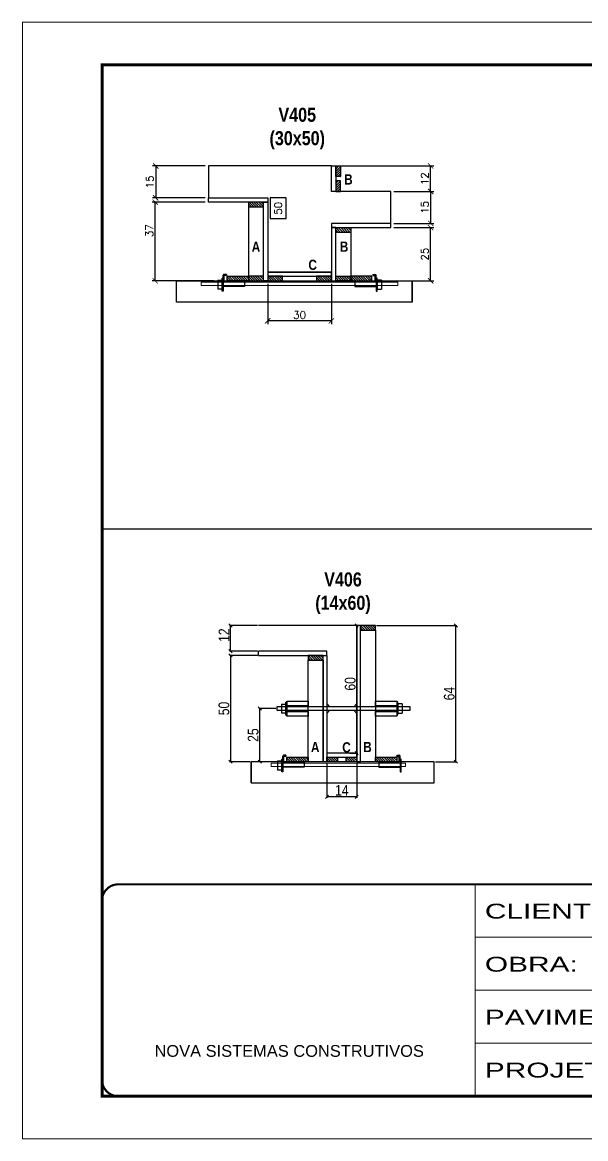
# Model space of a CAD drawing. Extents: x -3394 to 16474, y -5031 to 14397.
# Drawn here: x 4272 to 4802, y 11049 to 12099 of the extents above; entities that cross this region are included whole.
import ezdxf

# ---------------------------------------------------------------- set-up
doc = ezdxf.new("R2010")
doc.units = 0
doc.linetypes.add('CONTINUO', pattern=[0])
doc.linetypes.add('DASHED', pattern=[0.75, 0.5, -0.25])
doc.layers.get('0').update_dxf_attribs({"linetype": 'CONTINUOUS'})
doc.layers.get('Defpoints').update_dxf_attribs({"linetype": 'CONTINUOUS'})
for name, color, linetype in [('1HACHURA MADEIRAS', 1, 'CONTINUOUS'), ('barrote', 251, 'CONTINUOUS'), ('COTA', 241, 'CONTINUOUS'), ('Cota Seção (2x)', 4, 'CONTINUOUS'), ('detalhes', 4, 'CONTINUOUS'), ('NOMENCLATURA', 7, 'CONTINUOUS'), ('Painéis', 200, 'CONTINUOUS'), ('presilha', 1, 'CONTINUOUS'), ('SARR_2.2x10', 60, 'CONTINUOUS'), ('SARR_2.2x7', 40, 'CONTINUOUS'), ('SARR_3.5x7', 81, 'CONTINUOUS'), ('Tubo de PVC', 51, 'CONTINUOUS')]:
    doc.layers.add(name, color=color, linetype=linetype)
for name, color, linetype, lineweight in [('CONCRETO', 251, 'CONTINUOUS', 25), ('Folhas', 255, 'CONTINUOUS', 9), ('SARRAFO DE PRESSAO', 251, 'DASHED', 9), ('SCO-___-LAJ', 2, 'CONTINUOUS', 0)]:
    doc.layers.add(name, color=color, linetype=linetype, lineweight=lineweight)
doc.styles.add('ARIAL', font='arial.ttf')
doc.styles.add('COTA TECNICA 2X', font='techl___.ttf', dxfattribs={"height": 10})
doc.styles.add('ROMANS', font='romans.shx')
doc.styles.add('TECNICA', font='techb___.ttf', dxfattribs={"height": 10})
doc.styles.add('Tecnologia', font='')
doc.styles.get('Tecnologia').set_extended_font_data('Forgotten Futurist')
doc.dimstyles.new('Cota Seção (2x)', dxfattribs={"dimtxt": 7, "dimasz": 5, "dimexe": 3, "dimexo": 3, "dimgap": 2, "dimtad": 3, "dimdec": 1, "dimlfac": 0.5, "dimzin": 12, "dimdsep": 46, "dimtxsty": 'ROMANS', "dimblk": 'ARCHTICK', "dimcen": 0, "dimclrd": 4, "dimclre": 4, "dimclrt": 1, "dimadec": 1, "dimazin": 3, "dimtfac": 1, "dimtdec": 1, "dimtmove": 0, "dimatfit": 3, "dimldrblk": 'OBLIQUE', "dimfxl": 1, "dimtolj": 1, "dimtzin": 12, "dimarcsym": 0})
doc.dimstyles.new('Cota Seção interna', dxfattribs={"dimtxt": 7, "dimasz": 6, "dimexe": 0.18, "dimexo": 2, "dimgap": -4, "dimtad": 3, "dimdec": 1, "dimlfac": 0.5, "dimzin": 12, "dimdsep": 46, "dimtxsty": 'ROMANS', "dimblk": 'ARCHTICK', "dimcen": 0.09, "dimse1": 1, "dimse2": 1, "dimsd1": 1, "dimsd2": 1, "dimclrd": 180, "dimclre": 5, "dimclrt": 1, "dimadec": 0, "dimazin": 3, "dimtfac": 1, "dimtdec": 1, "dimtofl": 0, "dimtmove": 0, "dimatfit": 3, "dimldrblk": 'ARCHTICK', "dimfxl": 1, "dimtolj": 1, "dimtzin": 0, "dimarcsym": 0})
doc.dimstyles.new('SECAO', dxfattribs={"dimscale": 0.333333, "dimtxt": 5, "dimasz": 9, "dimexe": 3, "dimexo": 3, "dimgap": 3, "dimtad": 1, "dimdec": 1, "dimlfac": 0.5, "dimzin": 12, "dimdsep": 46, "dimtxsty": 'COTA TECNICA 2X', "dimblk1": 'OBLIQUE', "dimblk2": 'OBLIQUE', "dimsah": 1, "dimcen": 0.9, "dimclrd": 4, "dimclre": 4, "dimclrt": 240, "dimadec": 1, "dimazin": 3, "dimtfac": 1, "dimtdec": 1, "dimtmove": 0, "dimatfit": 3, "dimfxl": 1, "dimtolj": 1, "dimtzin": 12, "dimarcsym": 0})
pattern_1 = [(135, (-3264.4277, -2903.8116), (-1.12253202, -1.12253202), [])]
pattern_2 = [(135, (-3244.4277, -2903.8116), (-1.12253202, -1.12253202), [])]
pattern_3 = [(225, (19305.5018, 4200.0134), (1.12253202, -1.12253202), [])]

# ---------------------------------------------------------------- blocks, each defined once
blk = doc.blocks.new('9999999999')
at = {"color": 30, "linetype": 'CONTINUO'}
for p, q in [((98564.6, 34230.2), (98564.6, 34429.4)), ((98564.6, 34379.6), (99584, 34379.6)), ((98564.6, 34329.8), (99488, 34329.8)), ((98564.6, 34280), (99488, 34280))]:
    blk.add_line(p, q, dxfattribs=at)
at = {"color": 30, "linetype": 'CONTINUO', "const_width": 2}
blk.add_lwpolyline([(99584, 34230.2), (99584, 34414.4, 0.414214), (99569, 34429.4), (98229, 34429.4, 0.414214), (98214, 34414.4), (98214, 34245.2, 0.414214), (98229, 34230.2), (99584, 34230.2)], format="xyb", dxfattribs=at)
at = {"layer": 'Folhas'}
blk.add_lwpolyline([(98139, 34190.2), (99624, 34190.2), (99624, 35240.2), (98139, 35240.2)], close=True, dxfattribs=at)
at = {"layer": 'Folhas', "color": 30, "const_width": 3}
blk.add_lwpolyline([(98214, 34230.2), (99584, 34230.2), (99584, 35200.2), (98214, 35200.2)], close=True, dxfattribs=at)
at = {"color": 7, "linetype": 'Continuous', "ltscale": 5, "style": 'ARIAL'}
blk.add_text('NOVA SISTEMAS CONSTRUTIVOS', height=11.059, dxfattribs=at).set_placement((98263.2, 34267.2))
at = {"layer": 'Folhas', "color": 7, "style": 'Tecnologia', "width": 1.5}
for s, p in [('CLIENTE:', (98573.7, 34397.2)), ('OBRA:', (98573.7, 34347.3)), ('PAVIMENTO:', (98573.7, 34297.5)), ('PROJETO:', (98573.7, 34247.7))]:
    blk.add_text(s, height=14, dxfattribs=at).set_placement(p)
blk = doc.blocks.new('_ArchTick')
at = {"color": 0, "linetype": 'ByBlock', "const_width": 0.15}
blk.add_lwpolyline([(-0.5, -0.5), (0.5, 0.5)], dxfattribs=at)
blk = doc.blocks.new('*D225')
at = {"layer": 'COTA', "color": 4, "lineweight": -2, "transparency": 16777216}
for p, q in [((4621.4, 11906.3), (4659, 11906.3)), ((4656, 11856.3), (4656, 11906.3)), ((4603.8, 11856.3), (4659, 11856.3))]:
    blk.add_line(p, q, dxfattribs=at)
at = {"layer": 'Defpoints', "color": 0, "transparency": 16777216}
for p in [(4618.4, 11906.3), (4656, 11906.3), (4600.8, 11856.3)]:
    blk.add_point(p, dxfattribs=at)
at = {"layer": 'COTA', "color": 4, "lineweight": -2, "transparency": 16777216, "xscale": 5, "yscale": 5, "zscale": 5}
for p, rotation in [((4656, 11906.3), 90), ((4656, 11856.3), 270)]:
    blk.add_blockref('_ArchTick', p, dxfattribs=dict(at, rotation=rotation))
at = {"layer": 'COTA', "color": 1, "transparency": 16777216, "insert": (4650.5, 11881.3), "char_height": 7, "attachment_point": 5, "rotation": 90, "style": 'ROMANS'}
blk.add_mtext('\\A1;25', dxfattribs=at)
blk = doc.blocks.new('_Oblique')
at = {"color": 0, "linetype": 'ByBlock', "lineweight": -2}
blk.add_line((-0.5, -0.5), (0.5, 0.5), dxfattribs=at)
blk = doc.blocks.new('*D226')
at = {"layer": 'COTA', "color": 4, "lineweight": -2, "transparency": 16777216}
for p, q in [((4621.4, 11940.3), (4659, 11940.3)), ((4656, 11940.3), (4656, 11910.3)), ((4621.4, 11910.3), (4659, 11910.3))]:
    blk.add_line(p, q, dxfattribs=at)
at = {"layer": 'Defpoints', "color": 0, "transparency": 16777216}
for p in [(4618.4, 11940.3), (4618.4, 11910.3), (4656, 11910.3)]:
    blk.add_point(p, dxfattribs=at)
at = {"layer": 'COTA', "color": 4, "lineweight": -2, "transparency": 16777216, "xscale": 5, "yscale": 5, "zscale": 5}
for p, rotation in [((4656, 11940.3), 90), ((4656, 11910.3), 270)]:
    blk.add_blockref('_ArchTick', p, dxfattribs=dict(at, rotation=rotation))
at = {"layer": 'COTA', "color": 1, "transparency": 16777216, "insert": (4650.5, 11925.3), "char_height": 7, "attachment_point": 5, "rotation": 90, "style": 'ROMANS'}
blk.add_mtext('\\A1;15', dxfattribs=at)
blk = doc.blocks.new('*D227')
at = {"layer": 'COTA', "color": 4, "lineweight": -2, "transparency": 16777216}
for p, q in [((4444.2, 11930.3), (4394.1, 11930.3)), ((4397.1, 11856.3), (4397.1, 11930.3)), ((4452.2, 11856.3), (4394.1, 11856.3))]:
    blk.add_line(p, q, dxfattribs=at)
at = {"layer": 'Defpoints', "color": 0, "transparency": 16777216}
for p in [(4397.1, 11930.3), (4447.2, 11930.3), (4455.2, 11856.3)]:
    blk.add_point(p, dxfattribs=at)
at = {"layer": 'COTA', "color": 4, "lineweight": -2, "transparency": 16777216, "xscale": 5, "yscale": 5, "zscale": 5}
for p, rotation in [((4397.1, 11930.3), 90), ((4397.1, 11856.3), 270)]:
    blk.add_blockref('_ArchTick', p, dxfattribs=dict(at, rotation=rotation))
at = {"layer": 'COTA', "color": 1, "transparency": 16777216, "insert": (4391.6, 11903.4), "char_height": 7, "attachment_point": 5, "rotation": 90, "style": 'ROMANS'}
blk.add_mtext('\\A1;37', dxfattribs=at)
blk = doc.blocks.new('*D228')
at = {"layer": 'Cota Seção (2x)', "color": 180, "lineweight": -2, "transparency": 16777216}
for p, q in [((4520.2, 11934.2), (4505.2, 11934.2)), ((4505.2, 11934.2), (4505.2, 11914.9)), ((4520.2, 11914.9), (4520.2, 11934.2)), ((4505.2, 11914.9), (4520.2, 11914.9))]:
    blk.add_line(p, q, dxfattribs=at)
at = {"layer": 'Defpoints', "color": 0, "transparency": 16777216}
for p in [(4502.8, 11964.3), (4524.2, 11964.3), (4502.8, 11864.3)]:
    blk.add_point(p, dxfattribs=at)
at = {"layer": 'Cota Seção (2x)', "color": 1, "transparency": 16777216, "insert": (4512.7, 11924.5), "char_height": 7, "attachment_point": 5, "rotation": 90, "style": 'ROMANS'}
blk.add_mtext('\\A1;50', dxfattribs=at)
blk = doc.blocks.new('PRESILHA METÁLICA 1')
at = {"layer": 'presilha'}
for p, q in [((7.5, 10.6), (7.5, 19.9)), ((12, 21), (8.6, 21)), ((9, 11.6), (9, 18.9)), ((12, 19.5), (9.6, 19.5)), ((12, 21), (12, 19.5)), ((0, 13), (6, 13)), ((0, 13), (0, 0)), ((6, 0), (0, 0)), ((6, 15.5), (7.5, 15.5)), ((6, -2.5), (6, 15.5)), ((6, 13), (6, 0)), ((7.5, 15.5), (7.5, -2.5)), ((37.5, 4.1), (7.5, 4.1)), ((37.5, 11), (9.6, 11)), ((37.5, 11), (37.5, 4.1)), ((7.5, -2.5), (6, -2.5))]:
    blk.add_line(p, q, dxfattribs=at)
for centre, radius, start, end in [((8.6, 19.9), 1.14, 90, 180), ((9.6, 18.9), 0.57, 90, 180), ((9.6, 11.6), 0.57, 180, 270)]:
    blk.add_arc(centre, radius, start, end, dxfattribs=at)
blk = doc.blocks.new('*D229')
at = {"layer": 'COTA', "color": 4, "lineweight": -2, "transparency": 16777216}
for p, q in [((4502.8, 11853.3), (4502.8, 11815.6)), ((4562.8, 11853.3), (4562.8, 11815.6)), ((4562.8, 11818.6), (4502.8, 11818.6))]:
    blk.add_line(p, q, dxfattribs=at)
at = {"layer": 'Defpoints', "color": 0, "transparency": 16777216}
for p in [(4502.8, 11856.3), (4562.8, 11856.3), (4502.8, 11818.6)]:
    blk.add_point(p, dxfattribs=at)
at = {"layer": 'COTA', "color": 4, "lineweight": -2, "transparency": 16777216, "xscale": 5, "yscale": 5, "zscale": 5, "rotation": 180}
blk.add_blockref('_ArchTick', (4502.8, 11818.6), dxfattribs=at)
at = {"layer": 'COTA', "color": 4, "lineweight": -2, "transparency": 16777216, "xscale": 5, "yscale": 5, "zscale": 5}
blk.add_blockref('_ArchTick', (4562.8, 11818.6), dxfattribs=at)
at = {"layer": 'COTA', "color": 1, "transparency": 16777216, "insert": (4532.8, 11824.1), "char_height": 7, "attachment_point": 5, "style": 'ROMANS'}
blk.add_mtext('\\A1;30', dxfattribs=at)
blk = doc.blocks.new('*D230')
at = {"layer": 'COTA', "color": 4, "lineweight": -2, "transparency": 16777216}
for p, q in [((4444.2, 11964.3), (4394.6, 11964.3)), ((4397.6, 11964.3), (4397.6, 11934.3)), ((4444.2, 11934.3), (4394.6, 11934.3))]:
    blk.add_line(p, q, dxfattribs=at)
at = {"layer": 'Defpoints', "color": 0, "transparency": 16777216}
for p in [(4447.2, 11964.3), (4397.6, 11934.3), (4447.2, 11934.3)]:
    blk.add_point(p, dxfattribs=at)
at = {"layer": 'COTA', "color": 4, "lineweight": -2, "transparency": 16777216, "xscale": 5, "yscale": 5, "zscale": 5}
for p, rotation in [((4397.6, 11964.3), 90), ((4397.6, 11934.3), 270)]:
    blk.add_blockref('_ArchTick', p, dxfattribs=dict(at, rotation=rotation))
at = {"layer": 'COTA', "color": 1, "transparency": 16777216, "insert": (4392.1, 11949.3), "char_height": 7, "attachment_point": 5, "rotation": 90, "style": 'ROMANS'}
blk.add_mtext('\\A1;15', dxfattribs=at)
blk = doc.blocks.new('*D231')
at = {"layer": 'COTA', "color": 4, "lineweight": -2, "transparency": 16777216}
for p, q in [((4569.8, 11964.3), (4659, 11964.3)), ((4656, 11940.3), (4656, 11964.3)), ((4621.4, 11940.3), (4659, 11940.3))]:
    blk.add_line(p, q, dxfattribs=at)
at = {"layer": 'Defpoints', "color": 0, "transparency": 16777216}
for p in [(4566.8, 11964.3), (4656, 11964.3), (4618.4, 11940.3)]:
    blk.add_point(p, dxfattribs=at)
at = {"layer": 'COTA', "color": 4, "lineweight": -2, "transparency": 16777216, "xscale": 5, "yscale": 5, "zscale": 5}
for p, rotation in [((4656, 11964.3), 90), ((4656, 11940.3), 270)]:
    blk.add_blockref('_ArchTick', p, dxfattribs=dict(at, rotation=rotation))
at = {"layer": 'COTA', "color": 1, "transparency": 16777216, "insert": (4650.5, 11952.3), "char_height": 7, "attachment_point": 5, "rotation": 90, "style": 'ROMANS'}
blk.add_mtext('\\A1;12', dxfattribs=at)
blk = doc.blocks.new('*D262')
at = {"layer": 'COTA', "color": 4, "lineweight": -2, "transparency": 16777216}
for p, q in [((4558.5, 11403), (4558.5, 11370)), ((4586.5, 11403), (4586.5, 11370)), ((4586.5, 11371), (4558.5, 11371))]:
    blk.add_line(p, q, dxfattribs=at)
at = {"layer": 'Defpoints', "color": 0, "transparency": 16777216}
for p in [(4558.5, 11404), (4586.5, 11404), (4558.5, 11371)]:
    blk.add_point(p, dxfattribs=at)
at = {"layer": 'COTA', "color": 4, "lineweight": -2, "transparency": 16777216, "xscale": 3, "yscale": 3, "zscale": 3, "rotation": 180}
blk.add_blockref('_Oblique', (4558.5, 11371), dxfattribs=at)
at = {"layer": 'COTA', "color": 4, "lineweight": -2, "transparency": 16777216, "xscale": 3, "yscale": 3, "zscale": 3}
blk.add_blockref('_Oblique', (4586.5, 11371), dxfattribs=at)
at = {"layer": 'COTA', "color": 240, "transparency": 16777216, "insert": (4572.5, 11377.1), "char_height": 10, "attachment_point": 5, "style": 'COTA TECNICA 2X'}
blk.add_mtext('\\A1;14', dxfattribs=at)
blk = doc.blocks.new('PRESILHA METÁLICA 2')
at = {"layer": 'presilha'}
for p, q in [((-5.2, 23.5), (-5.2, 22)), ((-5.2, 23.5), (-1.9, 23.5)), ((-5.2, 22), (-2.8, 22)), ((-2.2, 14.1), (-2.2, 21.4)), ((0.8, 18), (-0.8, 18)), ((-0.8, 18), (-0.8, 0)), ((-0.8, 14.6), (-0.8, 22.4)), ((0.8, 0), (0.8, 18)), ((-30.8, 13.5), (-30.8, 6.6)), ((-30.8, 13.5), (-2.8, 13.5)), ((-30.8, 6.6), (-0.8, 6.6)), ((-0.8, 0), (0.8, 0))]:
    blk.add_line(p, q, dxfattribs=at)
for centre, radius, start, end in [((-2.8, 21.4), 0.57, 0, 90), ((-1.9, 22.4), 1.14, 0, 90), ((-2.8, 14.1), 0.57, 270, 0)]:
    blk.add_arc(centre, radius, start, end, dxfattribs=at)
blk = doc.blocks.new('*D263')
at = {"layer": 'COTA', "color": 4, "lineweight": -2, "transparency": 16777216}
for p, q in [((4493.2, 11504), (4466.8, 11504)), ((4467.8, 11504), (4467.8, 11404)), ((4486.4, 11404), (4466.8, 11404))]:
    blk.add_line(p, q, dxfattribs=at)
at = {"layer": 'Defpoints', "color": 0, "transparency": 16777216}
for p in [(4494.2, 11504), (4467.8, 11404), (4487.4, 11404)]:
    blk.add_point(p, dxfattribs=at)
at = {"layer": 'COTA', "color": 4, "lineweight": -2, "transparency": 16777216, "xscale": 3, "yscale": 3, "zscale": 3}
for p, rotation in [((4467.8, 11504), 90), ((4467.8, 11404), 270)]:
    blk.add_blockref('_Oblique', p, dxfattribs=dict(at, rotation=rotation))
at = {"layer": 'COTA', "color": 240, "transparency": 16777216, "insert": (4461.7, 11454), "char_height": 10, "attachment_point": 5, "rotation": 90, "style": 'COTA TECNICA 2X'}
blk.add_mtext('\\A1;50', dxfattribs=at)
blk = doc.blocks.new('*D264')
at = {"layer": 'COTA', "color": 4, "lineweight": -2, "transparency": 16777216}
for p, q in [((4586.5, 11412), (4586.5, 11532)), ((4580.1, 11412), (4587.5, 11412))]:
    blk.add_line(p, q, dxfattribs=at)
at = {"layer": 'Defpoints', "color": 0, "transparency": 16777216}
for p in [(4586.5, 11532), (4586.5, 11532), (4579.1, 11412)]:
    blk.add_point(p, dxfattribs=at)
at = {"layer": 'COTA', "color": 4, "lineweight": -2, "transparency": 16777216, "xscale": 3, "yscale": 3, "zscale": 3}
for p, rotation in [((4586.5, 11532), 90), ((4586.5, 11412), 270)]:
    blk.add_blockref('_Oblique', p, dxfattribs=dict(at, rotation=rotation))
at = {"layer": 'COTA', "color": 240, "transparency": 16777216, "insert": (4580.4, 11477.2), "char_height": 10, "attachment_point": 5, "rotation": 90, "style": 'COTA TECNICA 2X'}
blk.add_mtext('\\A1;60', dxfattribs=at)
blk = doc.blocks.new('*D265')
at = {"layer": 'COTA', "color": 4, "lineweight": -2, "transparency": 16777216}
for p, q in [((4493.2, 11532), (4466.8, 11532)), ((4467.8, 11508), (4467.8, 11532)), ((4493.2, 11508), (4466.8, 11508))]:
    blk.add_line(p, q, dxfattribs=at)
at = {"layer": 'Defpoints', "color": 0, "transparency": 16777216}
for p in [(4467.8, 11532), (4494.2, 11532), (4494.2, 11508)]:
    blk.add_point(p, dxfattribs=at)
at = {"layer": 'COTA', "color": 4, "lineweight": -2, "transparency": 16777216, "xscale": 3, "yscale": 3, "zscale": 3}
for p, rotation in [((4467.8, 11532), 90), ((4467.8, 11508), 270)]:
    blk.add_blockref('_Oblique', p, dxfattribs=dict(at, rotation=rotation))
at = {"layer": 'COTA', "color": 240, "transparency": 16777216, "insert": (4461.8, 11523), "char_height": 10, "attachment_point": 5, "rotation": 90, "style": 'COTA TECNICA 2X'}
blk.add_mtext('\\A1;12', dxfattribs=at)
blk = doc.blocks.new('*D260')
at = {"layer": 'COTA', "color": 4, "lineweight": -2, "transparency": 16777216}
for p, q in [((4605.1, 11532), (4680.6, 11532)), ((4679.6, 11404), (4679.6, 11532)), ((4660.4, 11404), (4680.6, 11404))]:
    blk.add_line(p, q, dxfattribs=at)
at = {"layer": 'Defpoints', "color": 0, "transparency": 16777216}
for p in [(4604.1, 11532), (4679.6, 11532), (4659.4, 11404)]:
    blk.add_point(p, dxfattribs=at)
at = {"layer": 'COTA', "color": 4, "lineweight": -2, "transparency": 16777216, "xscale": 3, "yscale": 3, "zscale": 3}
for p, rotation in [((4679.6, 11532), 90), ((4679.6, 11404), 270)]:
    blk.add_blockref('_Oblique', p, dxfattribs=dict(at, rotation=rotation))
at = {"layer": 'COTA', "color": 240, "transparency": 16777216, "insert": (4673.5, 11468), "char_height": 10, "attachment_point": 5, "rotation": 90, "style": 'COTA TECNICA 2X'}
blk.add_mtext('\\A1;64', dxfattribs=at)
blk = doc.blocks.new('*D261')
at = {"layer": 'COTA', "color": 4, "lineweight": -2, "transparency": 16777216}
for p, q in [((4510.4, 11454), (4494.4, 11454)), ((4495.4, 11404), (4495.4, 11454)), ((4519.9, 11404), (4494.4, 11404))]:
    blk.add_line(p, q, dxfattribs=at)
at = {"layer": 'Defpoints', "color": 0, "transparency": 16777216}
for p in [(4495.4, 11454), (4511.4, 11454), (4520.9, 11404)]:
    blk.add_point(p, dxfattribs=at)
at = {"layer": 'COTA', "color": 4, "lineweight": -2, "transparency": 16777216, "xscale": 3, "yscale": 3, "zscale": 3}
for p, rotation in [((4495.4, 11454), 90), ((4495.4, 11404), 270)]:
    blk.add_blockref('_Oblique', p, dxfattribs=dict(at, rotation=rotation))
at = {"layer": 'COTA', "color": 240, "transparency": 16777216, "insert": (4489.2, 11429), "char_height": 10, "attachment_point": 5, "rotation": 90, "style": 'COTA TECNICA 2X'}
blk.add_mtext('\\A1;25', dxfattribs=at)

msp = doc.modelspace()

# ---------------------------------------------------------------- hatches: boundary and pattern name
at = {"layer": 'SARR_2.2x10'}
h = msp.add_hatch(dxfattribs=at)
h.set_pattern_fill('ANSI31', color=256, scale=0.5, angle=90)
h.set_pattern_definition([(135, (37618.7153, -112108.2099), (-1.122532015, -1.122532015), [])])
h.paths.add_polyline_path([(4520.89, 11408.36), (4520.89, 11403.96), (4540.89, 11403.96), (4540.89, 11408.36)])
h = msp.add_hatch(dxfattribs=at)
h.set_pattern_fill('ANSI31', color=256, scale=0.5, angle=90)
h.set_pattern_definition([(135, (37721.9153, -112108.2099), (-1.122532015, -1.122532015), [])])
h.paths.add_polyline_path([(4604.09, 11408.36), (4604.09, 11403.96), (4624.09, 11403.96), (4624.09, 11408.36)])
at = {"layer": 'SARR_2.2x7'}
h = msp.add_hatch(dxfattribs=at)
h.set_pattern_fill('ANSI31', color=256, scale=0.5, angle=180)
h.set_pattern_definition(pattern_3)
h.paths.add_polyline_path([(4566.82, 11964.27), (4571.22, 11964.27), (4571.22, 11954.27), (4566.82, 11954.27)])
h = msp.add_hatch(dxfattribs=at)
h.set_pattern_fill('ANSI31', color=256, scale=0.5, angle=180)
h.set_pattern_definition(pattern_3)
h.paths.add_polyline_path([(4566.82, 11940.27), (4571.22, 11940.27), (4571.22, 11950.27), (4566.82, 11950.27)])
h = msp.add_hatch(dxfattribs=at)
h.set_pattern_fill('ANSI31', color=256, scale=0.5, angle=90)
h.set_pattern_definition([(135, (-3244.4277, -2893.8116), (-1.12253202, -1.12253202), [])])
h.paths.add_polyline_path([(4498.82, 11925.87), (4498.82, 11930.27), (4484.82, 11930.27), (4484.82, 11925.87)])
h = msp.add_hatch(dxfattribs=at)
h.set_pattern_fill('ANSI31', color=256, scale=0.5, angle=90)
h.set_pattern_definition(pattern_1)
h.paths.add_polyline_path([(4566.82, 11901.87), (4566.82, 11906.27), (4580.82, 11906.27), (4580.82, 11901.87)])
h = msp.add_hatch(dxfattribs=at)
h.set_pattern_fill('ANSI31', color=256, scale=0.5, angle=90)
h.set_pattern_definition(pattern_2)
h.paths.add_polyline_path([(4464.82, 11856.27), (4464.82, 11860.67), (4484.82, 11860.67), (4484.82, 11856.27)])
h = msp.add_hatch(dxfattribs=at)
h.set_pattern_fill('ANSI31', color=256, scale=0.5, angle=90)
h.set_pattern_definition(pattern_2)
h.paths.add_polyline_path([(4498.82, 11856.27), (4498.82, 11860.67), (4484.82, 11860.67), (4484.82, 11856.27)])
h = msp.add_hatch(dxfattribs=at)
h.set_pattern_fill('ANSI31', color=256, scale=0.5, angle=90)
h.set_pattern_definition(pattern_2)
h.paths.add_polyline_path([(4516.82, 11856.27), (4516.82, 11860.67), (4502.82, 11860.67), (4502.82, 11856.27)])
h = msp.add_hatch(dxfattribs=at)
h.set_pattern_fill('ANSI31', color=256, scale=0.5, angle=90)
h.set_pattern_definition(pattern_1)
h.paths.add_polyline_path([(4562.82, 11856.27), (4562.82, 11860.67), (4548.82, 11860.67), (4548.82, 11856.27)])
h = msp.add_hatch(dxfattribs=at)
h.set_pattern_fill('ANSI31', color=256, scale=0.5, angle=90)
h.set_pattern_definition(pattern_1)
h.paths.add_polyline_path([(4566.82, 11856.27), (4566.82, 11860.67), (4580.82, 11860.67), (4580.82, 11856.27)])
h = msp.add_hatch(dxfattribs=at)
h.set_pattern_fill('ANSI31', color=256, scale=0.5, angle=90)
h.set_pattern_definition(pattern_1)
h.paths.add_polyline_path([(4600.82, 11856.27), (4600.82, 11860.67), (4580.82, 11860.67), (4580.82, 11856.27)])
h = msp.add_hatch(dxfattribs=at)
h.set_pattern_fill('ANSI31', color=256, scale=0.5, angle=90)
h.set_pattern_definition([(135, (37612.7153, -111984.6099), (-1.122532015, -1.122532015), [])])
h.paths.add_polyline_path([(4590.09, 11531.96), (4590.09, 11527.56), (4604.09, 11527.56), (4604.09, 11531.96)])
h = msp.add_hatch(dxfattribs=at)
h.set_pattern_fill('ANSI31', color=256, scale=0.5, angle=90)
h.set_pattern_definition([(135, (37563.5153, -112012.6099), (-1.122532015, -1.122532015), [])])
h.paths.add_polyline_path([(4540.89, 11503.96), (4540.89, 11499.56), (4554.89, 11499.56), (4554.89, 11503.96)])
h = msp.add_hatch(dxfattribs=at)
h.set_pattern_fill('ANSI31', color=256, scale=0.5, angle=90)
h.set_pattern_definition([(135, (37746.3153, -112108.2099), (-1.122532015, -1.122532015), [])])
h.paths.add_polyline_path([(4558.49, 11408.36), (4558.49, 11403.96), (4568.49, 11403.96), (4568.49, 11408.36)])
h = msp.add_hatch(dxfattribs=at)
h.set_pattern_fill('ANSI31', color=256, scale=0.5, angle=90)
h.set_pattern_definition([(135, (37760.3153, -112108.2099), (-1.122532015, -1.122532015), [])])
h.paths.add_polyline_path([(4576.49, 11408.36), (4576.49, 11403.96), (4586.49, 11403.96), (4586.49, 11408.36)])

# ---------------------------------------------------------------- linework, layer by layer
at = {"layer": '1HACHURA MADEIRAS', "elevation": 0}
for points in [[(4520.89, 11460.87), (4540.89, 11460.87), (4540.89, 11456.47), (4520.89, 11456.47)], [(4520.89, 11451.27), (4540.89, 11451.27), (4540.89, 11446.87), (4520.89, 11446.87)]]:
    msp.add_lwpolyline(points, close=True, dxfattribs=at)
at = {"layer": '1HACHURA MADEIRAS'}
for points in [[(4604.09, 11460.87), (4624.09, 11460.87), (4624.09, 11456.47), (4604.09, 11456.47)], [(4604.09, 11451.27), (4624.09, 11451.27), (4624.09, 11446.87), (4604.09, 11446.87)]]:
    msp.add_lwpolyline(points, close=True, dxfattribs=at)
at = {"layer": 'barrote'}
msp.add_lwpolyline([(4638.68, 11836.27), (4417.1, 11836.27), (4417.1, 11856.27), (4638.68, 11856.27)], close=True, dxfattribs=at)
at = {"layer": 'barrote', "elevation": 0}
msp.add_lwpolyline([(4487.44, 11383.96), (4659.35, 11383.96), (4659.35, 11403.96), (4487.44, 11403.96)], close=True, dxfattribs=at)
at = {"layer": 'CONCRETO'}
for p, q in [((4562.82, 11964.27), (4447.22, 11964.27)), ((4447.22, 11964.27), (4447.22, 11934.27)), ((4618.42, 11940.27), (4562.82, 11940.27)), ((4618.42, 11910.27), (4618.42, 11940.27)), ((4447.22, 11934.27), (4502.82, 11934.27)), ((4502.82, 11934.27), (4502.82, 11864.27)), ((4618.42, 11910.27), (4562.82, 11910.27)), ((4562.82, 11910.27), (4562.82, 11864.27)), ((4484.82, 11856.27), (4484.82, 11856.27)), ((4502.82, 11864.27), (4562.82, 11864.27)), ((4502.82, 11856.27), (4502.82, 11856.27)), ((4580.82, 11856.27), (4580.82, 11856.27))]:
    msp.add_line(p, q, dxfattribs=at)
at = {"layer": 'CONCRETO', "linetype": 'Continuous'}
msp.add_line((4586.49, 11531.96), (4494.19, 11531.96), dxfattribs=at)
at = {"layer": 'COTA', "linetype": 'Continuous'}
msp.add_line((4347.21, 11623.15), (5717.21, 11623.15), dxfattribs=at)
at = {"layer": 'detalhes', "color": 250}
for p, q in [((4638.68, 11836.27), (4638.68, 11856.27)), ((4487.44, 11383.96), (4487.44, 11403.96))]:
    msp.add_line(p, q, dxfattribs=at)
at = {"layer": 'Painéis', "linetype": 'Continuous'}
msp.add_line((4494.19, 11503.96), (4494.19, 11507.96), dxfattribs=at)
at = {"layer": 'Painéis'}
for points in [[(4562.82, 11964.27), (4566.82, 11964.27), (4566.82, 11940.27), (4562.82, 11940.27)], [(4447.22, 11930.27), (4447.22, 11934.27), (4502.82, 11934.27), (4502.82, 11930.27)], [(4498.82, 11930.27), (4502.82, 11930.27), (4502.82, 11856.27), (4498.82, 11856.27)], [(4618.42, 11906.27), (4618.42, 11910.27), (4562.82, 11910.27), (4562.82, 11906.27)], [(4566.82, 11906.27), (4562.82, 11906.27), (4562.82, 11856.27), (4566.82, 11856.27)], [(4562.82, 11860.67), (4562.82, 11864.27), (4502.82, 11864.27), (4502.82, 11860.67)]]:
    msp.add_lwpolyline(points, close=True, dxfattribs=at)
at = {"layer": 'Painéis', "linetype": 'Continuous', "elevation": 0}
for points in [[(4590.09, 11403.96), (4590.09, 11531.96), (4586.49, 11531.96), (4586.49, 11403.96)], [(4554.89, 11403.96), (4554.89, 11503.96), (4558.49, 11503.96), (4558.49, 11403.96)], [(4586.49, 11411.96), (4558.49, 11411.96), (4558.49, 11408.36), (4586.49, 11408.36)]]:
    msp.add_lwpolyline(points, close=True, dxfattribs=at)
msp.add_lwpolyline([(4494.19, 11503.96), (4558.49, 11503.96), (4558.49, 11507.96), (4494.19, 11507.96)], dxfattribs=at)
at = {"layer": 'presilha'}
for p, q in [((4515.89, 11458.2, 0), (4519.89, 11458.2, 0)), ((4515.89, 11458.2, 0), (4515.89, 11449.54, 0)), ((4519.89, 11459.87, 0), (4520.89, 11459.87, 0)), ((4519.89, 11447.87, 0), (4519.89, 11459.87, 0)), ((4519.89, 11458.2, 0), (4519.89, 11449.54, 0)), ((4520.89, 11459.87, 0), (4520.89, 11447.87, 0)), ((4625.09, 11460.06), (4624.09, 11460.06)), ((4624.09, 11460.06), (4624.09, 11448.06)), ((4625.09, 11448.06), (4625.09, 11460.06)), ((4629.09, 11458.39), (4625.09, 11458.39)), ((4625.09, 11458.39), (4625.09, 11449.73)), ((4629.09, 11458.39), (4629.09, 11449.73)), ((4519.89, 11449.54, 0), (4515.89, 11449.54, 0)), ((4520.89, 11447.87, 0), (4519.89, 11447.87, 0)), ((4624.09, 11448.06), (4625.09, 11448.06)), ((4625.09, 11449.73), (4629.09, 11449.73))]:
    msp.add_line(p, q, dxfattribs=at)
msp.add_lwpolyline([(4636.87, 11455.46), (4511.41, 11455.46), (4511.41, 11452.46), (4636.87, 11452.46)], close=True, dxfattribs=at)
at = {"layer": 'SARR_2.2x10', "elevation": 0}
for points in [[(4520.89, 11408.36), (4540.89, 11408.36), (4540.89, 11403.96), (4520.89, 11403.96)], [(4604.09, 11408.36), (4624.09, 11408.36), (4624.09, 11403.96), (4604.09, 11403.96)]]:
    msp.add_lwpolyline(points, close=True, dxfattribs=at)
at = {"layer": 'SARR_2.2x7'}
for points in [[(4566.82, 11964.27), (4571.22, 11964.27), (4571.22, 11954.27), (4566.82, 11954.27)], [(4566.82, 11940.27), (4571.22, 11940.27), (4571.22, 11950.27), (4566.82, 11950.27)], [(4498.82, 11925.87), (4498.82, 11930.27), (4484.82, 11930.27), (4484.82, 11925.87)], [(4566.82, 11901.87), (4566.82, 11906.27), (4580.82, 11906.27), (4580.82, 11901.87)], [(4464.82, 11856.27), (4464.82, 11860.67), (4484.82, 11860.67), (4484.82, 11856.27)], [(4498.82, 11856.27), (4498.82, 11860.67), (4484.82, 11860.67), (4484.82, 11856.27)], [(4516.82, 11856.27), (4516.82, 11860.67), (4502.82, 11860.67), (4502.82, 11856.27)], [(4562.82, 11856.27), (4562.82, 11860.67), (4548.82, 11860.67), (4548.82, 11856.27)], [(4566.82, 11856.27), (4566.82, 11860.67), (4580.82, 11860.67), (4580.82, 11856.27)], [(4600.82, 11856.27), (4600.82, 11860.67), (4580.82, 11860.67), (4580.82, 11856.27)]]:
    msp.add_lwpolyline(points, close=True, dxfattribs=at)
at = {"layer": 'SARR_2.2x7', "elevation": 0}
for points in [[(4604.09, 11531.96), (4590.09, 11531.96), (4590.09, 11527.56), (4604.09, 11527.56)], [(4554.89, 11503.96), (4540.89, 11503.96), (4540.89, 11499.56), (4554.89, 11499.56)], [(4558.49, 11408.36), (4568.49, 11408.36), (4568.49, 11403.96), (4558.49, 11403.96)], [(4576.49, 11408.36), (4586.49, 11408.36), (4586.49, 11403.96), (4576.49, 11403.96)]]:
    msp.add_lwpolyline(points, close=True, dxfattribs=at)
at = {"layer": 'SARR_3.5x7'}
for points in [[(4498.82, 11930.27), (4484.82, 11930.27), (4484.82, 11856.27), (4498.82, 11856.27)], [(4566.82, 11906.27), (4580.82, 11906.27), (4580.82, 11856.27), (4566.82, 11856.27)]]:
    msp.add_lwpolyline(points, close=True, dxfattribs=at)
at = {"layer": 'SARR_3.5x7', "elevation": 0}
for points in [[(4590.09, 11527.56), (4604.09, 11527.56), (4604.09, 11403.96), (4590.09, 11403.96)], [(4540.89, 11499.56), (4554.89, 11499.56), (4554.89, 11403.96), (4540.89, 11403.96)]]:
    msp.add_lwpolyline(points, close=True, dxfattribs=at)
at = {"layer": 'SCO-___-LAJ', "color": 1}
msp.add_lwpolyline([(4625.28, 11854.93), (4440.37, 11854.93), (4440.37, 11851.73), (4625.28, 11851.73)], close=True, dxfattribs=at)
at = {"layer": 'SCO-___-LAJ', "color": 1, "elevation": 0}
msp.add_lwpolyline([(4506.04, 11402.63), (4632.21, 11402.63), (4632.21, 11399.43), (4506.04, 11399.43)], close=True, dxfattribs=at)
at = {"layer": 'Tubo de PVC'}
msp.add_lwpolyline([(4558.49, 11458.7), (4558.49, 11449.22), (4561.29, 11452.37), (4583.69, 11452.37), (4586.49, 11449.22), (4586.49, 11458.7), (4583.69, 11455.55), (4561.29, 11455.55)], close=True, dxfattribs=at)

# ---------------------------------------------------------------- block references
at = {"layer": 'presilha', "yscale": 0.6666666666666666, "zscale": 0.6666666666666666}
for name, p, xscale in [('PRESILHA METÁLICA 1', (4455.96, 11848.3), 0.6666666666666666), ('PRESILHA METÁLICA 1', (4609.69, 11848.3), -0.6666666666666666), ('PRESILHA METÁLICA 1', (4512.02, 11395.99), 0.6666666666666666), ('PRESILHA METÁLICA 2', (4627.77, 11394.33), 0.6666666666666666)]:
    msp.add_blockref(name, p, dxfattribs=dict(at, xscale=xscale))
at = {"layer": 'SARRAFO DE PRESSAO', "color": 6, "linetype": 'ByBlock'}
msp.add_blockref('9999999999', (-93866.77, -23140.8), dxfattribs=at)

# ---------------------------------------------------------------- texts
at = {"layer": 'detalhes', "style": 'TECNICA'}
for s, p in [('B', (4574.77, 11946.8)), ('A', (4487.82, 11883.59)), ('B', (4570.65, 11883.6)), ('C', (4541.12, 11866.5)), ('A', (4543.51, 11412.98)), ('C', (4572.9, 11412.67)), ('B', (4592.65, 11412.98))]:
    msp.add_text(s, height=9.6, dxfattribs=at).set_placement(p)
at = {"layer": 'NOMENCLATURA', "char_height": 13.2, "attachment_point": 2, "style": 'TECNICA'}
for s, insert in [('V405\\P(30x50)', (4530.59, 12019.05)), ('V406\\P(14x60)', (4573.6, 11582.03))]:
    msp.add_mtext_dynamic_manual_height_columns(s, width=13.2, gutter_width=1, heights=[0], dxfattribs=dict(at, insert=insert))

# ---------------------------------------------------------------- dimensions: what is measured, and where the dimension line sits
at = {"layer": 'COTA'}
for base, p1, p2, angle, dimstyle, picture, middle in [((4397.57, 11934.27), (4447.22, 11964.27), (4447.22, 11934.27), 90, 'Cota Seção (2x)', '*D230', (4392.07, 11949.27)), ((4656.03, 11964.27), (4618.42, 11940.27), (4566.82, 11964.27), 90, 'Cota Seção (2x)', '*D231', (4650.53, 11952.27)), ((4656.03, 11910.27), (4618.42, 11940.27), (4618.42, 11910.27), 90, 'Cota Seção (2x)', '*D226', (4650.53, 11925.27)), ((4656.03, 11906.27), (4600.82, 11856.27), (4618.42, 11906.27), 90, 'Cota Seção (2x)', '*D225', (4650.53, 11881.27)), ((4502.82, 11818.58), (4562.82, 11856.27), (4502.82, 11856.27), 180, 'Cota Seção (2x)', '*D229', (4532.82, 11824.08)), ((4467.84, 11403.96), (4494.19, 11503.96), (4487.44, 11403.96), 90, 'SECAO', '*D263', (4461.73, 11453.96)), ((4495.36, 11453.96), (4520.89, 11403.96), (4511.41, 11453.96), 90, 'SECAO', '*D261', (4489.25, 11428.96))]:
    dim = msp.add_linear_dim(base=base, p1=p1, p2=p2, angle=angle, dimstyle=dimstyle, dxfattribs=at)
    dim.commit()
    dim.dimension.update_dxf_attribs({"geometry": picture, "text_midpoint": middle})
for base, p1, p2, angle, dimstyle, picture, middle in [((4397.05, 11930.27), (4455.22, 11856.27), (4447.22, 11930.27), 90, 'Cota Seção (2x)', '*D227', (4397.05, 11903.37)), ((4467.84, 11531.96), (4494.19, 11507.96), (4494.19, 11531.96), 90, 'SECAO', '*D265', (4467.84, 11522.96)), ((4586.49, 11531.96), (4579.08, 11411.96), (4586.49, 11531.96), 90, 'SECAO', '*D264', (4586.49, 11477.23)), ((4679.56, 11531.96), (4659.35, 11403.96), (4604.09, 11531.96), 90, 'SECAO', '*D260', (4679.56, 11467.96)), ((4558.49, 11371), (4586.49, 11403.96), (4558.49, 11403.96), 180, 'SECAO', '*D262', (4572.49, 11371))]:
    dim = msp.add_linear_dim(base=base, p1=p1, p2=p2, angle=angle, dimstyle=dimstyle, dxfattribs=at)
    dim.commit()
    dim.dimension.update_dxf_attribs({"geometry": picture, "text_midpoint": middle, "dimtype": 160})
at = {"layer": 'Cota Seção (2x)'}
dim = msp.add_linear_dim(base=(4524.23, 11964.27), p1=(4502.82, 11864.27), p2=(4502.82, 11964.27), angle=90, dimstyle='Cota Seção interna', dxfattribs=at)
dim.commit()
dim.dimension.update_dxf_attribs({"geometry": '*D228', "text_midpoint": (4524.23, 11924.54), "dimtype": 160})

doc.saveas('drawing.dxf')
